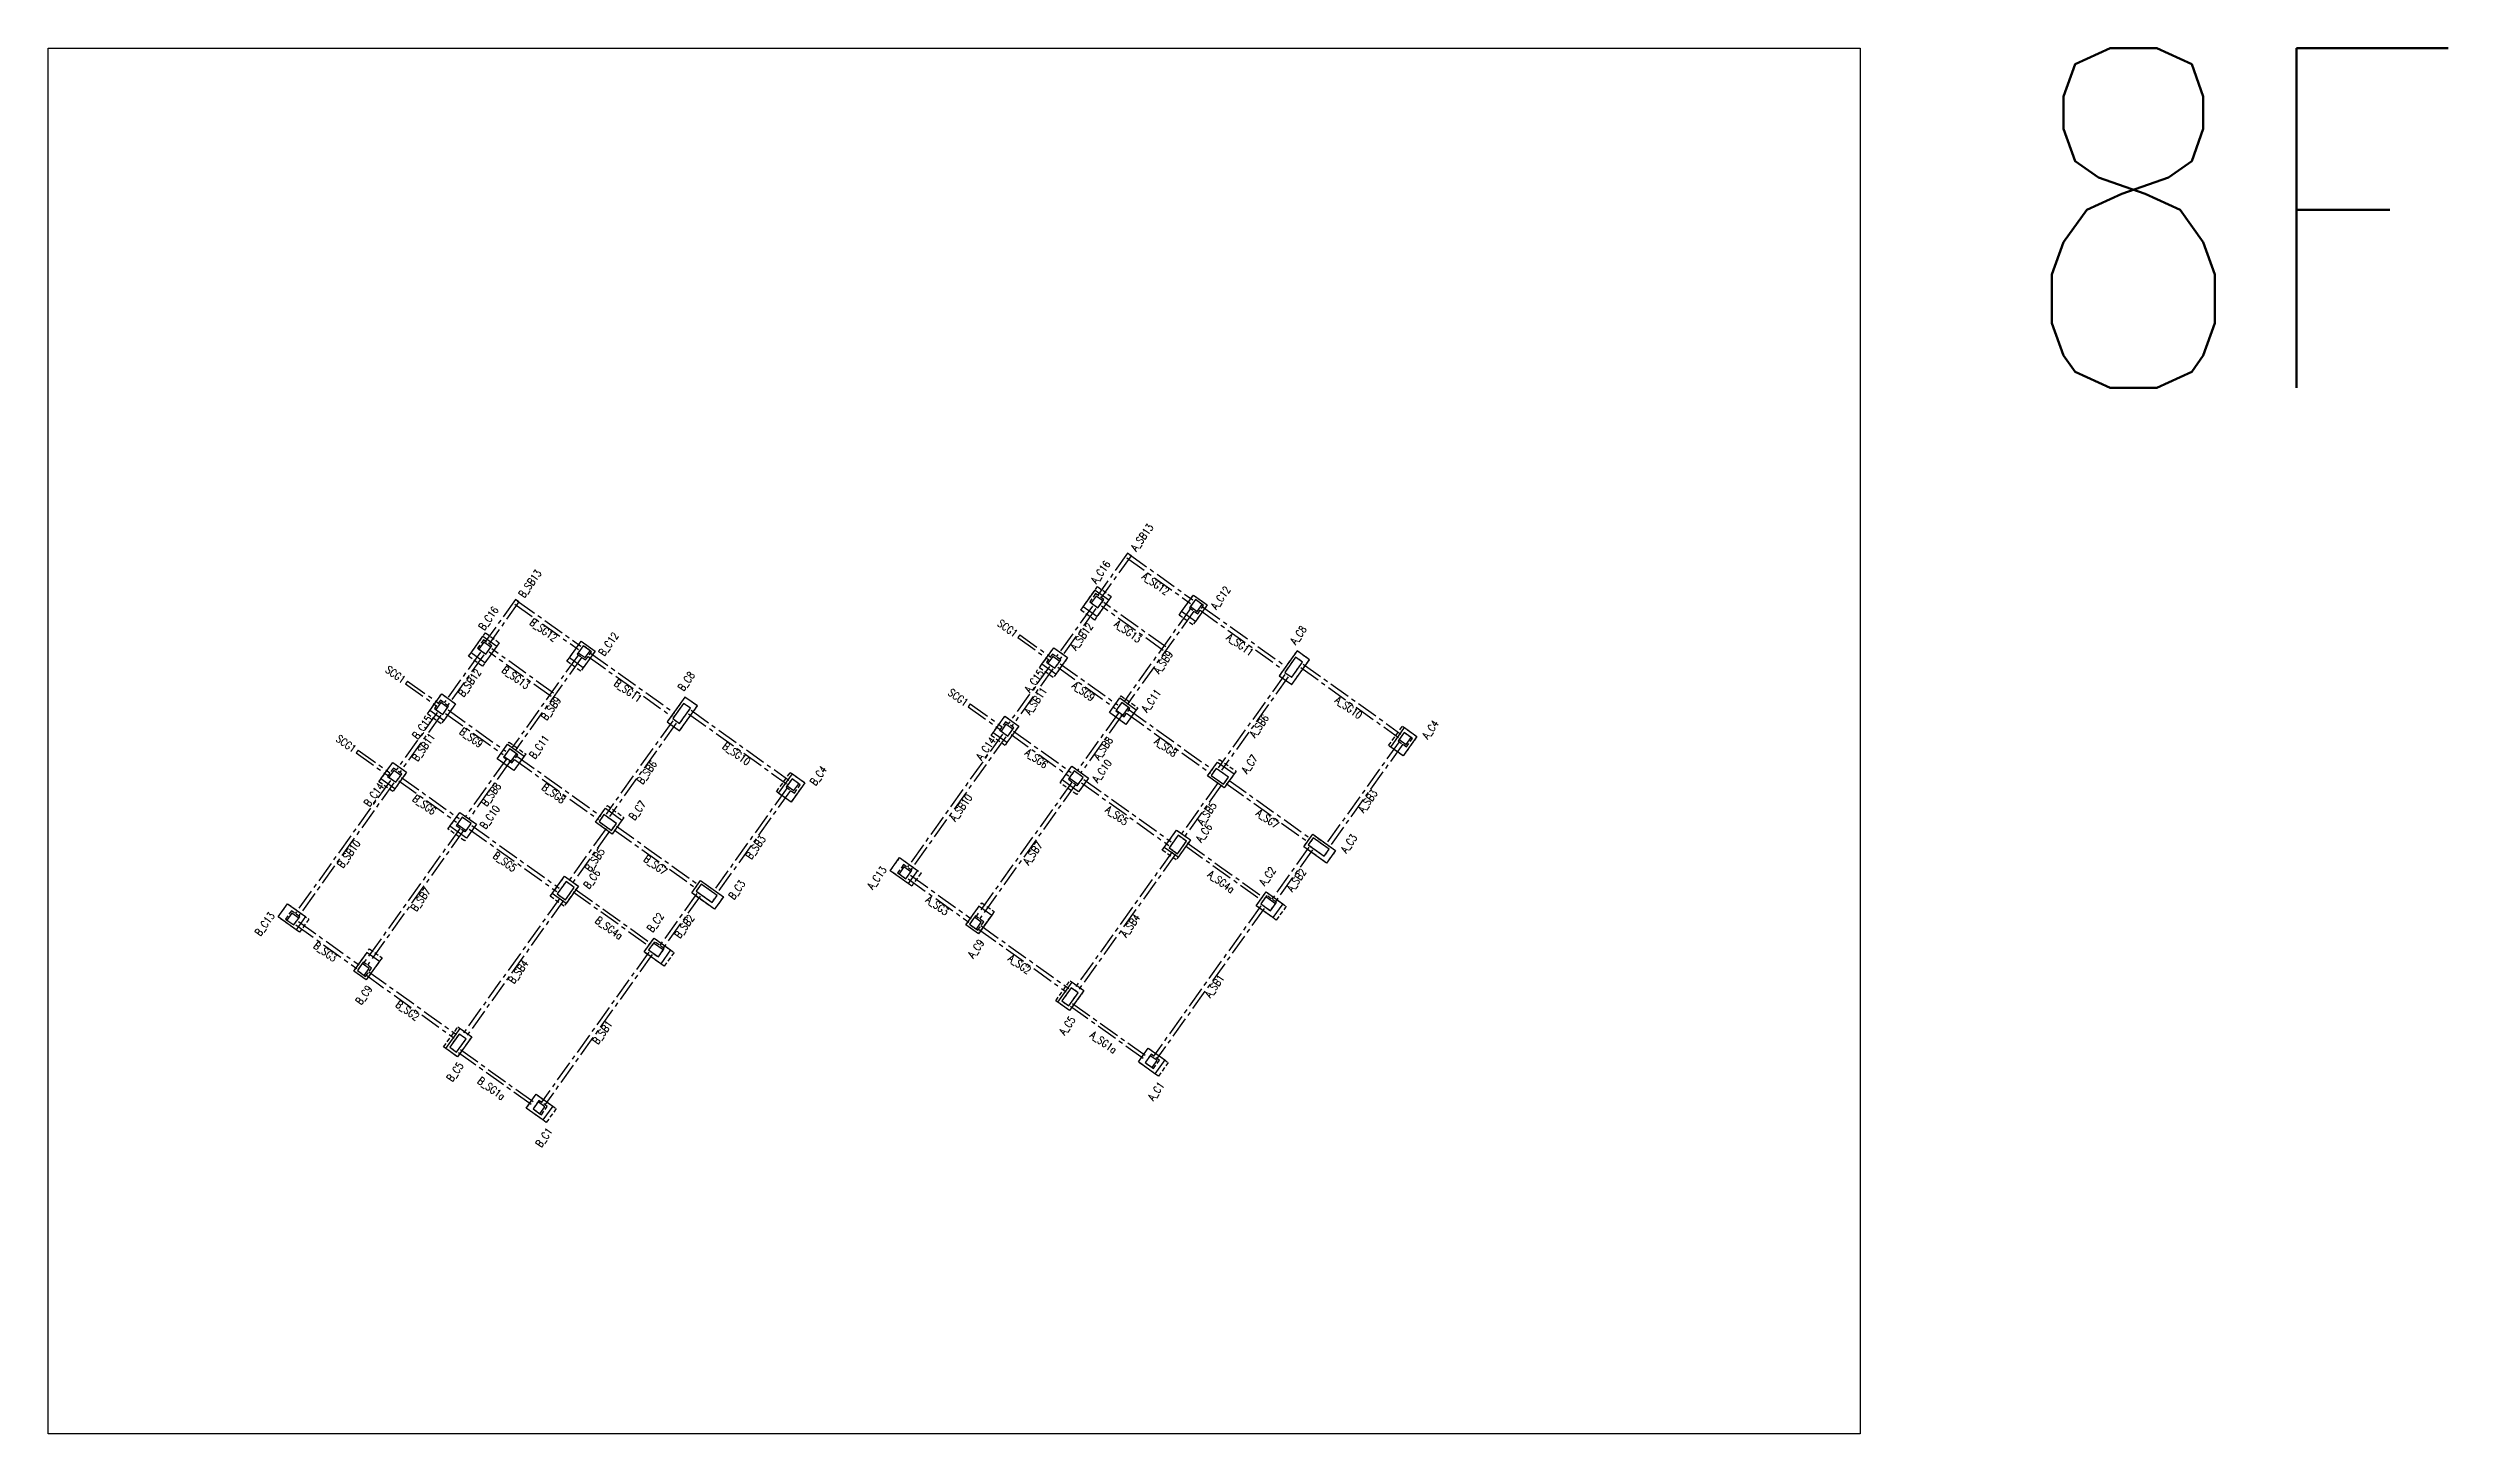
# Model space of a CAD drawing. Header units: millimetres. Extents: x 39613 to 69886, y 27475 to 191272.
# Drawn here: x 50002 to 64126, y 100718 to 108874 of the extents above; entities that cross this region are included whole.
import ezdxf
from ezdxf.enums import TextEntityAlignment as Align

# ---------------------------------------------------------------- set-up
doc = ezdxf.new("R2010")
doc.units = ezdxf.units.MM
doc.header["$LTSCALE"] = 100
doc.header["$MEASUREMENT"] = 0
doc.linetypes.add('CENTER', pattern=[2, 1.25, -0.25, 0.25, -0.25])
doc.linetypes.add('HIDDEN', pattern=[0.375, 0.25, -0.125])
for name, color, linetype in [('TC-COLUMN', 1, 'Continuous'), ('TC-TB', 2, 'Continuous'), ('TC-TC', 4, 'Continuous'), ('TC-虛柱', 4, 'HIDDEN'), ('TC-虛鋼柱', 4, 'HIDDEN'), ('TC-鋼柱', 11, 'Continuous'), ('TC-鋼粱', 183, 'CENTER')]:
    doc.layers.add(name, color=color, linetype=linetype)
doc.styles.get("Standard").update_dxf_attribs({"font": 'txt.shx', "width": 0.8, "bigfont": 'ae.shx'})

msp = doc.modelspace()

# ---------------------------------------------------------------- linework, layer by layer
at = {"layer": 'Defpoints'}
msp.add_lwpolyline([(60666.19, 108873.51), (60666.19, 100718.14), (50001.56, 100718.14), (50001.56, 108873.51)], close=True, dxfattribs=at)
at = {"layer": 'TC-COLUMN'}
for points in [[(56093.92, 105586.25), (56163.71, 105683.87), (56245.06, 105625.72), (56175.27, 105528.1)], [(56672.69, 105557.22), (56742.48, 105654.84), (56823.83, 105596.68), (56754.04, 105499.06)], [(52491.47, 105314.36), (52561.26, 105411.98), (52642.61, 105353.83), (52572.82, 105256.21)], [(53070.24, 105285.33), (53140.03, 105382.95), (53221.38, 105324.79), (53151.59, 105227.17)], [(55851.47, 105247.11), (55921.26, 105344.73), (56002.61, 105286.57), (55932.82, 105188.95)], [(57247.88, 105180.01), (57321.1, 105127.67), (57425.77, 105274.1), (57352.55, 105326.44)], [(52249.02, 104975.22), (52318.81, 105072.84), (52400.16, 105014.68), (52330.37, 104917.06)], [(53645.43, 104908.12), (53718.65, 104855.78), (53823.32, 105002.21), (53750.11, 105054.55)], [(56309.02, 105048.88), (56406.64, 104979.09), (56345.58, 104893.68), (56247.96, 104963.46)], [(55563.57, 104844.37), (55633.36, 104941.99), (55714.71, 104883.84), (55644.92, 104786.22)], [(57903.64, 104760.4), (57985.05, 104874.29), (58058.27, 104821.95), (57976.85, 104708.06)], [(51961.12, 104572.48), (52030.91, 104670.1), (52112.26, 104611.95), (52042.47, 104514.33)], [(52706.57, 104776.99), (52804.19, 104707.2), (52743.13, 104621.79), (52645.51, 104691.57)], [(56884.4, 104671.57), (56982.02, 104601.79), (56923.87, 104520.43), (56826.25, 104590.22)], [(54301.19, 104488.51), (54382.6, 104602.4), (54455.82, 104550.06), (54374.4, 104436.17)], [(56027.82, 104647.78), (56125.44, 104578), (56067.29, 104496.65), (55969.67, 104566.43)], [(53281.95, 104399.68), (53379.57, 104329.9), (53321.42, 104248.54), (53223.8, 104318.33)], [(52425.37, 104375.89), (52522.99, 104306.11), (52464.84, 104224.76), (52367.22, 104294.54)], [(56571.38, 104170.09), (56644.08, 104271.77), (56725.43, 104213.62), (56652.73, 104111.93)], [(57392.25, 104173.48), (57444.59, 104246.69), (57578.81, 104150.74), (57526.47, 104077.52)], [(55013.82, 104109.75), (55119.57, 104034.14), (55064.33, 103956.86), (54958.57, 104032.46)], [(52968.93, 103898.2), (53041.63, 103999.88), (53122.98, 103941.73), (53050.28, 103840.04)], [(53789.8, 103901.59), (53842.14, 103974.8), (53976.36, 103878.85), (53924.02, 103805.63)], [(51411.37, 103837.86), (51517.13, 103762.26), (51461.88, 103684.97), (51356.12, 103760.57)], [(55476.93, 103661.91), (55403.71, 103714.24), (55482.22, 103824.07), (55555.44, 103771.73)], [(57210, 103756.58), (57112.38, 103826.36), (57170.54, 103907.71), (57268.16, 103837.93)], [(51874.48, 103390.02), (51801.26, 103442.36), (51879.77, 103552.18), (51952.99, 103499.84)], [(53607.55, 103484.69), (53509.93, 103554.47), (53568.09, 103635.82), (53665.71, 103566.04)], [(55944.45, 103258.71), (56028.78, 103376.67), (56097.93, 103327.24), (56013.6, 103209.28)], [(52342, 102986.83), (52426.33, 103104.78), (52495.48, 103055.35), (52411.15, 102937.39)], [(56516.28, 102837.64), (56418.66, 102907.43), (56476.81, 102988.78), (56574.43, 102918.99)], [(52913.83, 102565.75), (52816.21, 102635.54), (52874.36, 102716.89), (52971.99, 102647.1)]]:
    msp.add_lwpolyline(points, close=True, dxfattribs=at)
at = {"layer": 'TC-虛柱'}
for points in [[(56259.6, 105646.06), (56160.73, 105507.76), (56079.38, 105565.92), (56178.24, 105704.21)], [(56658.15, 105536.88), (56742.48, 105654.84), (56823.83, 105596.68), (56739.5, 105478.72)], [(52476.93, 105294.03), (52575.79, 105432.32), (52657.15, 105374.17), (52558.28, 105235.87)], [(53055.7, 105264.99), (53140.03, 105382.95), (53221.38, 105324.79), (53137.05, 105206.83)], [(55836.93, 105226.77), (55921.26, 105344.73), (56002.61, 105286.57), (55918.29, 105168.62)], [(57247.88, 105180.01), (57321.1, 105127.67), (57425.77, 105274.1), (57352.55, 105326.44)], [(52234.49, 104954.88), (52318.81, 105072.84), (52400.16, 105014.68), (52315.84, 104896.73)], [(53645.43, 104908.12), (53718.65, 104855.78), (53823.32, 105002.21), (53750.11, 105054.55)], [(56317.75, 105061.08), (56415.37, 104991.3), (56345.58, 104893.68), (56247.96, 104963.46)], [(55551.94, 104828.1), (55633.36, 104941.99), (55714.71, 104883.84), (55633.29, 104769.95)], [(57891.43, 104769.12), (57972.85, 104883.01), (58058.27, 104821.95), (57976.85, 104708.06)], [(51949.49, 104556.21), (52030.91, 104670.1), (52112.26, 104611.95), (52030.84, 104498.06)], [(52715.3, 104789.19), (52812.92, 104719.41), (52743.13, 104621.79), (52645.51, 104691.57)], [(56896.03, 104687.84), (56993.65, 104618.06), (56923.87, 104520.43), (56826.25, 104590.22)], [(54288.98, 104497.23), (54370.4, 104611.12), (54455.82, 104550.06), (54374.4, 104436.17)], [(56027.82, 104647.78), (56125.44, 104578), (56055.66, 104480.38), (55958.03, 104550.16)], [(53293.58, 104415.95), (53391.2, 104346.17), (53321.42, 104248.54), (53223.8, 104318.33)], [(52425.37, 104375.89), (52522.99, 104306.11), (52453.21, 104208.49), (52355.58, 104278.27)], [(56559.75, 104153.81), (56644.08, 104271.77), (56725.43, 104213.62), (56641.1, 104095.66)], [(57392.25, 104173.48), (57444.59, 104246.69), (57578.81, 104150.74), (57526.47, 104077.52)], [(55084.66, 103942.32), (54958.57, 104032.46), (55013.82, 104109.75), (55139.91, 104019.61)], [(52957.3, 103881.93), (53041.63, 103999.88), (53122.98, 103941.73), (53038.65, 103823.77)], [(53789.8, 103901.59), (53842.14, 103974.8), (53976.36, 103878.85), (53924.02, 103805.63)], [(51482.22, 103670.43), (51356.12, 103760.57), (51411.37, 103837.86), (51537.46, 103747.72)], [(55496.76, 103844.41), (55569.98, 103792.07), (55476.93, 103661.91), (55403.71, 103714.24)], [(57230.34, 103742.04), (57112.38, 103826.36), (57170.54, 103907.71), (57288.5, 103823.39)], [(51894.31, 103572.52), (51967.53, 103520.18), (51874.48, 103390.02), (51801.26, 103442.36)], [(53627.89, 103470.15), (53509.93, 103554.47), (53568.09, 103635.82), (53686.05, 103551.5)], [(55932.25, 103267.44), (56016.58, 103385.4), (56097.93, 103327.24), (56013.6, 103209.28)], [(52329.8, 102995.55), (52414.13, 103113.51), (52495.48, 103055.35), (52411.15, 102937.39)], [(56536.62, 102823.1), (56418.66, 102907.43), (56476.81, 102988.78), (56594.77, 102904.45)], [(52934.17, 102551.21), (52816.21, 102635.54), (52874.36, 102716.89), (52992.32, 102632.56)]]:
    msp.add_lwpolyline(points, close=True, dxfattribs=at)
at = {"layer": 'TC-虛鋼柱'}
for points in [[(56181.1, 105579.24), (56216, 105628.05), (56167.18, 105662.95), (56132.29, 105614.14)], [(56768.01, 105544.39), (56802.9, 105593.2), (56754.09, 105628.1), (56719.2, 105579.29)], [(52578.65, 105307.35), (52613.55, 105356.16), (52564.74, 105391.06), (52529.84, 105342.25)], [(53165.56, 105272.5), (53200.45, 105321.31), (53151.64, 105356.21), (53116.75, 105307.4)], [(55927.03, 105223.83), (55961.92, 105272.64), (55913.11, 105307.53), (55878.22, 105258.72)], [(57385.09, 105260.16), (57344.41, 105289.24), (57280.44, 105199.76), (57321.11, 105170.68)], [(52324.58, 104951.94), (52359.47, 105000.75), (52310.66, 105035.64), (52275.77, 104986.83)], [(53782.64, 104988.27), (53741.96, 105017.35), (53677.99, 104927.87), (53718.66, 104898.79)], [(56334.55, 104938.43), (56369.45, 104987.25), (56320.64, 105022.14), (56285.74, 104973.33)], [(55651.04, 104824.87), (55685.93, 104873.68), (55637.12, 104908.57), (55602.23, 104859.76)], [(57996.64, 104761.52), (58031.53, 104810.33), (57982.72, 104845.23), (57947.82, 104796.41)], [(52732.1, 104666.54), (52767, 104715.36), (52718.19, 104750.25), (52683.29, 104701.44)], [(52048.59, 104552.98), (52083.48, 104601.79), (52034.67, 104636.68), (51999.78, 104587.87)], [(54394.19, 104489.63), (54429.08, 104538.44), (54380.27, 104573.34), (54345.37, 104524.53)], [(56059.45, 104532.98), (56094.35, 104581.79), (56041.47, 104619.59), (56006.58, 104570.78)], [(56920.39, 104541.36), (56949.46, 104582.04), (56876.25, 104634.38), (56847.17, 104593.7)], [(52457, 104261.09), (52491.9, 104309.9), (52439.02, 104347.7), (52404.13, 104298.89)], [(53317.94, 104269.47), (53347.01, 104310.15), (53273.8, 104362.49), (53244.72, 104321.81)], [(56649.25, 104132.86), (56701.59, 104206.07), (56652.78, 104240.96), (56600.44, 104167.75)], [(57512.55, 104118.21), (57541.63, 104158.88), (57448.07, 104225.76), (57419, 104185.08)], [(53046.81, 103860.97), (53099.14, 103934.18), (53050.33, 103969.07), (52997.99, 103895.86)], [(55050.68, 103985.06), (55085.57, 104033.87), (55036.76, 104068.76), (55001.87, 104019.95)], [(53910.1, 103846.32), (53939.18, 103886.99), (53845.62, 103953.87), (53816.55, 103913.19)], [(57196.07, 103797.27), (57230.96, 103846.08), (57174.02, 103886.79), (57139.12, 103837.98)], [(51448.23, 103713.17), (51483.12, 103761.98), (51434.31, 103796.87), (51399.42, 103748.06)], [(55473.45, 103682.83), (55508.34, 103731.64), (55459.53, 103766.53), (55424.64, 103717.72)], [(53593.62, 103525.38), (53628.51, 103574.19), (53571.57, 103614.9), (53536.67, 103566.09)], [(51871, 103410.94), (51905.89, 103459.75), (51857.08, 103494.64), (51822.19, 103445.83)], [(56008.96, 103237.18), (56064.21, 103314.47), (56023.54, 103343.54), (55968.29, 103266.26)], [(52406.51, 102965.29), (52461.76, 103042.58), (52421.09, 103071.66), (52365.84, 102994.37)], [(56507.57, 102868.45), (56542.47, 102917.26), (56493.66, 102952.15), (56458.76, 102903.34)], [(52905.12, 102596.56), (52940.02, 102645.37), (52891.21, 102680.26), (52856.31, 102631.45)]]:
    msp.add_lwpolyline(points, close=True, dxfattribs=at)
at = {"layer": 'TC-鋼柱'}
for points in [[(56181.1, 105579.24), (56210.18, 105619.92), (56169.5, 105649), (56140.43, 105608.32)], [(56765.69, 105558.34), (56794.77, 105599.02), (56754.09, 105628.1), (56725.01, 105587.42)], [(52578.65, 105307.35), (52607.73, 105348.03), (52567.05, 105377.11), (52537.98, 105336.43)], [(53163.24, 105286.45), (53192.32, 105327.13), (53151.64, 105356.21), (53122.56, 105315.53)], [(55927.03, 105223.83), (55956.1, 105264.51), (55915.43, 105293.58), (55886.35, 105252.91)], [(57385.09, 105260.16), (57344.41, 105289.24), (57280.44, 105199.76), (57321.11, 105170.68)], [(52324.58, 104951.94), (52353.65, 104992.62), (52312.98, 105021.69), (52283.9, 104981.02)], [(53782.64, 104988.27), (53741.96, 105017.35), (53677.99, 104927.87), (53718.66, 104898.79)], [(56329.33, 104948.32), (56361.31, 104993.06), (56320.64, 105022.14), (56288.65, 104977.4)], [(55651.04, 104824.87), (55680.12, 104865.54), (55639.44, 104894.62), (55610.36, 104853.95)], [(57994.32, 104775.47), (58023.39, 104816.15), (57982.72, 104845.23), (57953.64, 104804.55)], [(52726.88, 104676.43), (52758.86, 104721.17), (52718.19, 104750.25), (52686.2, 104705.51)], [(52048.59, 104552.98), (52077.67, 104593.65), (52036.99, 104622.73), (52007.91, 104582.06)], [(54391.87, 104503.58), (54420.94, 104544.26), (54380.27, 104573.34), (54351.19, 104532.66)], [(56065.27, 104541.11), (56094.35, 104581.79), (56041.47, 104619.59), (56012.39, 104578.91)], [(56920.39, 104541.36), (56949.46, 104582.04), (56876.25, 104634.38), (56847.17, 104593.7)], [(52462.82, 104269.22), (52491.9, 104309.9), (52439.02, 104347.7), (52409.94, 104307.02)], [(53317.94, 104269.47), (53347.01, 104310.15), (53273.8, 104362.49), (53244.72, 104321.81)], [(56649.25, 104132.86), (56701.59, 104206.07), (56652.78, 104240.96), (56600.44, 104167.75)], [(57512.55, 104118.21), (57541.63, 104158.88), (57448.07, 104225.76), (57419, 104185.08)], [(53046.81, 103860.97), (53099.14, 103934.18), (53050.33, 103969.07), (52997.99, 103895.86)], [(55050.68, 103985.06), (55079.76, 104025.73), (55039.08, 104054.81), (55010, 104014.13)], [(53910.1, 103846.32), (53939.18, 103886.99), (53845.62, 103953.87), (53816.55, 103913.19)], [(57196.07, 103797.27), (57225.15, 103837.94), (57168.2, 103878.65), (57139.12, 103837.98)], [(51448.23, 103713.17), (51477.31, 103753.84), (51436.63, 103782.92), (51407.55, 103742.25)], [(55465.31, 103688.65), (55494.39, 103729.32), (55453.71, 103758.4), (55424.64, 103717.72)], [(53593.62, 103525.38), (53622.7, 103566.05), (53565.75, 103606.76), (53536.67, 103566.09)], [(51862.86, 103416.76), (51891.94, 103457.43), (51851.27, 103486.51), (51822.19, 103445.83)], [(56008.96, 103237.18), (56064.21, 103314.47), (56023.54, 103343.54), (55968.29, 103266.26)], [(52406.51, 102965.29), (52461.76, 103042.58), (52421.09, 103071.66), (52365.84, 102994.37)], [(56499.44, 102874.26), (56528.52, 102914.94), (56487.84, 102944.02), (56458.76, 102903.34)], [(52896.99, 102602.37), (52926.07, 102643.05), (52885.39, 102672.13), (52856.31, 102631.45)]]:
    msp.add_lwpolyline(points, close=True, dxfattribs=at)
at = {"layer": 'TC-鋼粱'}
for p, q in [((56355.58, 105900.69), (56179.39, 105654.22)), ((56375.92, 105886.15), (56199.73, 105639.69)), ((56351.21, 105873.08), (56725.6, 105605.44)), ((56375.92, 105886.15), (56355.58, 105900.69)), ((56365.75, 105893.42), (56740.14, 105625.78)), ((52753.13, 105628.8), (52576.94, 105382.33)), ((52773.47, 105614.26), (52597.28, 105367.8)), ((52748.76, 105601.19), (53123.15, 105333.55)), ((52773.47, 105614.26), (52753.13, 105628.8)), ((52763.3, 105621.53), (53137.69, 105353.89)), ((56148.85, 105590.01), (55935.48, 105291.54)), ((56169.19, 105575.47), (55955.82, 105277)), ((56565.09, 105329.32), (56200.87, 105589.7)), ((56579.63, 105349.66), (56215.41, 105610.04)), ((56725.3, 105574.92), (56332.73, 105025.78)), ((56745.64, 105560.38), (56353.07, 105011.24)), ((56782.55, 105564.73), (57276.58, 105211.56)), ((56797.09, 105585.07), (57291.12, 105231.89)), ((55720.46, 105420.67), (55708.83, 105404.4)), ((55708.83, 105404.4), (55889.85, 105274.99)), ((55720.46, 105420.67), (55901.48, 105291.26)), ((52546.4, 105318.12), (52333.03, 105019.65)), ((52566.74, 105303.58), (52353.37, 105005.11)), ((52962.64, 105057.43), (52598.42, 105317.81)), ((52977.18, 105077.77), (52612.96, 105338.15)), ((53122.85, 105303.03), (52730.28, 104753.89)), ((53143.19, 105288.5), (52750.62, 104739.35)), ((53180.1, 105292.84), (53674.13, 104939.67)), ((53194.64, 105313.18), (53688.67, 104960.01)), ((55894.77, 105234.6), (55653.39, 104896.94)), ((55943.88, 105230.22), (56283.52, 104987.42)), ((55958.42, 105250.55), (56298.06, 105007.76)), ((57388.86, 105248.25), (57964.41, 104836.8)), ((52118.01, 105148.78), (52106.38, 105132.51)), ((52106.38, 105132.51), (52287.4, 105003.1)), ((52118.01, 105148.78), (52299.03, 105019.37)), ((55915.11, 105220.06), (55673.73, 104882.4)), ((57280.72, 105187.26), (56888.18, 104638.14)), ((57301.06, 105172.72), (56908.51, 104623.6)), ((57374.32, 105227.91), (57949.87, 104816.47)), ((52292.32, 104962.71), (52050.94, 104625.05)), ((52312.66, 104948.17), (52071.28, 104610.51)), ((52341.43, 104958.33), (52681.07, 104715.53)), ((52355.97, 104978.66), (52695.61, 104735.87)), ((53771.87, 104956.02), (54347.42, 104544.58)), ((53786.41, 104976.36), (54361.96, 104564.91)), ((55429.65, 105013.87), (55418.01, 104997.6)), ((55418.01, 104997.6), (55605.14, 104863.83)), ((55429.65, 105013.87), (55616.77, 104880.1)), ((56299.11, 104957.63), (56057.86, 104620.16)), ((56349.19, 104958.91), (56843.4, 104605.62)), ((56363.73, 104979.25), (56857.94, 104625.95)), ((53678.28, 104915.37), (53285.73, 104366.25)), ((53698.61, 104900.83), (53306.06, 104351.71)), ((55618.78, 104835.63), (55059.13, 104052.77)), ((55639.12, 104821.09), (55079.47, 104038.23)), ((55669.34, 104833.27), (56008.57, 104590.76)), ((55683.87, 104853.61), (56023.11, 104611.1)), ((56319.44, 104943.09), (56078.2, 104605.62)), ((51827.2, 104741.98), (51815.56, 104725.71)), ((51815.56, 104725.71), (52002.69, 104591.94)), ((51827.2, 104741.98), (52014.32, 104608.21)), ((52696.66, 104685.74), (52455.41, 104348.27)), ((52716.99, 104671.2), (52475.75, 104333.73)), ((52746.74, 104687.02), (53240.95, 104333.73)), ((52761.28, 104707.36), (53255.49, 104354.07)), ((57954.17, 104791.88), (57521, 104185.92)), ((57974.51, 104777.34), (57541.33, 104171.38)), ((52016.33, 104563.74), (51456.68, 103780.88)), ((52036.67, 104549.2), (51477.02, 103766.34)), ((52066.89, 104561.38), (52406.12, 104318.87)), ((52081.43, 104581.72), (52420.66, 104339.21)), ((56029.1, 104554.68), (55463.6, 103763.63)), ((56049.44, 104540.14), (55483.94, 103749.09)), ((56083.58, 104549.53), (56598.12, 104181.7)), ((56098.12, 104569.87), (56612.66, 104202.04)), ((56888.13, 104552.13), (56667.14, 104242.99)), ((56908.47, 104537.59), (56687.48, 104228.45)), ((56935.98, 104545.75), (57418.13, 104201.07)), ((56950.52, 104566.08), (57432.67, 104221.41)), ((54351.72, 104519.99), (53918.55, 103914.03)), ((54372.06, 104505.45), (53938.88, 103899.49)), ((52426.65, 104282.79), (51861.15, 103491.74)), ((52446.99, 104268.25), (51881.49, 103477.2)), ((52481.13, 104277.64), (52995.68, 103909.81)), ((52495.67, 104297.98), (53010.21, 103930.15)), ((53285.68, 104280.24), (53064.69, 103971.1)), ((53306.02, 104265.7), (53085.03, 103956.56)), ((53333.53, 104273.86), (53815.68, 103929.18)), ((53348.07, 104294.19), (53830.22, 103949.52)), ((56617, 104143.62), (56043.59, 103341.5)), ((56637.34, 104129.08), (56063.92, 103326.96)), ((56695.19, 104179.92), (57142.62, 103860.06)), ((56706.82, 104196.19), (57154.25, 103876.33)), ((57422.69, 104170.15), (57204.52, 103864.98)), ((57443.02, 104155.62), (57224.86, 103850.44)), ((55063.18, 103985.34), (55420.86, 103729.64)), ((55077.71, 104005.68), (55435.4, 103749.98)), ((53014.55, 103871.73), (52441.14, 103069.61)), ((53034.89, 103857.19), (52461.48, 103055.07)), ((53092.74, 103908.03), (53540.17, 103588.17)), ((53104.37, 103924.3), (53551.8, 103604.44)), ((53820.24, 103898.26), (53602.07, 103593.09)), ((53840.57, 103883.73), (53622.41, 103578.55)), ((57139.41, 103825.48), (56507.84, 102942.01)), ((51460.73, 103713.45), (51818.41, 103457.75)), ((51475.26, 103733.79), (51832.95, 103478.09)), ((55477.81, 103688.93), (55994.23, 103319.75)), ((55492.35, 103709.27), (56008.77, 103340.09)), ((57159.75, 103810.94), (56528.18, 102927.47)), ((53536.96, 103553.59), (52905.39, 102670.12)), ((53557.3, 103539.05), (52925.73, 102655.58)), ((51875.36, 103417.04), (52391.79, 103047.86)), ((51889.9, 103437.38), (52406.32, 103068.2)), ((56020.01, 103235.44), (56459.35, 102921.36)), ((56031.64, 103251.71), (56470.98, 102937.63)), ((52429.19, 102979.82), (52868.53, 102665.74)), ((52417.56, 102963.55), (52856.9, 102649.47))]:
    msp.add_line(p, q, dxfattribs=at)

# ---------------------------------------------------------------- texts
at = {"layer": 'Defpoints', "color": 3, "width": 0.8}
msp.add_text('8F', height=2000, rotation=360, dxfattribs=at).set_placement((61589.25, 108873.51), align=Align.TOP_LEFT)
at = {"layer": 'TC-TB', "width": 0.8}
for s, rotation, p in [('A_SB13', 54.440027, (56440.49, 105993.68)), ('B_SB13', 54.440027, (52838.04, 105721.79)), ('A_SG12', 324, (56520.73, 105721.16)), ('B_SG12', 324, (52918.28, 105449.27)), ('SCG1', 324.440027, (55649.56, 105459.06)), ('A_SB12', 54.440027, (56084.87, 105410.24)), ('A_SG13', 324, (56357.4, 105440.92)), ('A_SG11', 324, (57017.64, 105362.86)), ('SCG1', 324.440027, (52047.11, 105187.17)), ('B_SG13', 324, (52754.95, 105169.03)), ('A_SB9', 54.440027, (56564.46, 105259.65)), ('B_SB12', 54.440027, (52482.42, 105138.35)), ('B_SG11', 324, (53415.19, 105090.97)), ('SCG1', 324.440027, (55358.75, 105052.26)), ('A_SB11', 54.440027, (55813.88, 105031.17)), ('A_SG9', 324, (56095.6, 105087.8)), ('B_SB9', 54.440027, (52962.01, 104987.76)), ('A_SB6', 54.440027, (57128.61, 104884.2)), ('A_SG10', 324, (57656.27, 104992.55)), ('SCG1', 324.440027, (51756.3, 104780.37)), ('B_SB11', 54.440027, (52211.43, 104759.28)), ('B_SG9', 324, (52493.15, 104815.91)), ('A_SB8', 54.440027, (56211.2, 104753.22)), ('A_SG8', 324, (56580.3, 104759.89)), ('B_SB6', 54.440027, (53526.16, 104612.31)), ('B_SG10', 324, (54053.82, 104720.66)), ('A_SG6', 324, (55818.89, 104692.55)), ('B_SB8', 54.440027, (52608.75, 104481.33)), ('B_SG8', 324, (52977.85, 104488)), ('B_SG6', 324, (52216.44, 104420.66)), ('A_SB10', 54.440027, (55374.4, 104403.5)), ('A_SG5', 324, (56292.43, 104357.21)), ('A_SB5', 54.440027, (56821.8, 104369.06)), ('A_SG7', 324, (57179.36, 104337.95)), ('A_SB3', 54.440027, (57768.66, 104442.1)), ('B_SB10', 54.440027, (51771.95, 104131.61)), ('B_SG5', 324, (52689.98, 104085.32)), ('B_SB5', 54.440027, (53219.35, 104097.17)), ('B_SG7', 324, (53576.91, 104066.06)), ('B_SB3', 54.440027, (54166.21, 104170.21)), ('A_SB7', 54.440027, (55796.91, 104135.3)), ('A_SG4a', 324, (56906.1, 103967.68)), ('A_SB2', 54.440027, (57349.04, 103976.87)), ('B_SB7', 54.440027, (52194.46, 103863.41)), ('A_SG3', 324, (55236.2, 103827.85)), ('B_SG4a', 324, (53303.65, 103695.79)), ('B_SB2', 54.440027, (53746.59, 103704.98)), ('A_SB4', 54.440027, (56371.55, 103710)), ('B_SG3', 324, (51633.75, 103555.96)), ('A_SG2', 324, (55720.03, 103481.97)), ('B_SB4', 54.440027, (52769.1, 103438.11)), ('A_SB1', 54.440027, (56866.34, 103353.22)), ('B_SG2', 324, (52117.58, 103210.08)), ('B_SB1', 54.440027, (53263.89, 103081.33)), ('A_SG1a', 324, (56213.94, 103023.05)), ('B_SG1a', 324, (52611.49, 102751.16))]:
    msp.add_text(s, height=45, rotation=rotation, dxfattribs=at).set_placement(p, align=Align.MIDDLE_CENTER)
at = {"layer": 'TC-TC', "width": 0.8}
for s, p in [('A_C16', (56196.3, 105789.65)), ('A_C12', (56902.89, 105638.5)), ('B_C16', (52593.85, 105517.76)), ('B_C12', (53300.44, 105366.61)), ('A_C8', (57360.44, 105419.15)), ('B_C8', (53757.99, 105147.26)), ('A_C15', (55805.52, 105148.43)), ('A_C11', (56494.43, 105033.11)), ('B_C15', (52203.07, 104876.54)), ('B_C11', (52891.98, 104761.22)), ('A_C14', (55521.68, 104751.39)), ('A_C4', (58137.58, 104863.59)), ('A_C10', (56204.51, 104619.82)), ('A_C7', (57072.72, 104659.87)), ('B_C14', (51919.23, 104479.5)), ('B_C4', (54535.13, 104591.7)), ('B_C10', (52602.06, 104347.93)), ('B_C7', (53470.27, 104387.98)), ('A_C6', (56804.49, 104255.44)), ('A_C3', (57657.88, 104192.55)), ('B_C6', (53202.04, 103983.55)), ('B_C3', (54055.43, 103920.66)), ('A_C13', (54879.51, 103990.65)), ('A_C2', (57178.43, 104000.41)), ('B_C13', (51277.06, 103718.76)), ('B_C2', (53575.98, 103728.52)), ('A_C9', (55462.94, 103573.56)), ('B_C9', (51860.49, 103301.67)), ('A_C5', (55999.62, 103120.94)), ('B_C5', (52397.17, 102849.05)), ('A_C1', (56522.63, 102734.76)), ('B_C1', (52920.18, 102462.87))]:
    msp.add_text(s, height=45, rotation=54.440027, dxfattribs=at).set_placement(p, align=Align.MIDDLE_CENTER)

doc.saveas('drawing.dxf')
